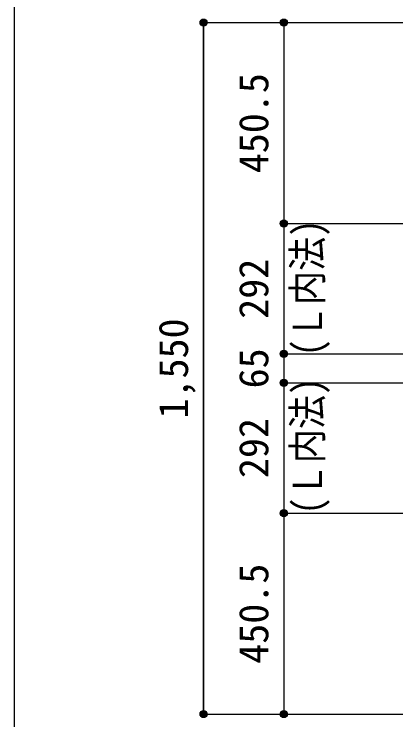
# Model space of a CAD drawing. Units: millimetres at full size, sheet at 1:30. Extents: x -5973 to 5954, y -4195 to 4201.
# Drawn here: x -5973 to -5101, y 1668 to 3250 of the extents above; entities that cross this region are included whole.
import ezdxf
from ezdxf.enums import TextEntityAlignment as Align

# ---------------------------------------------------------------- set-up
doc = ezdxf.new("R2010")
doc.units = ezdxf.units.MM
doc.header["$LTSCALE"] = 30
doc.header["$PDMODE"] = 32
doc.header["$PDSIZE"] = 15
for name, color, linetype in [('0-7_文字', 4, 'Continuous'), ('0-D_寸法', 4, 'Continuous'), ('F-0_枠', 6, 'Continuous')]:
    doc.layers.add(name, color=color, linetype=linetype)
doc.styles.add('ＭＳ ゴシック', font='')
doc.styles.get('ＭＳ ゴシック').set_extended_font_data('MS Gothic')

msp = doc.modelspace()

# ---------------------------------------------------------------- linework, layer by layer
at = {"layer": '0-D_寸法'}
for p, q in [((-5547.84, 3231.03), (-5367.84, 3231.03)), ((-5547.84, 3231.03), (-5367.84, 3231.03)), ((-5547.84, 3231.03), (-5547.84, 1681.03)), ((-5547.84, 1681.03), (-5547.84, 3231.03)), ((-5367.84, 3231.03), (-5367.84, 2780.53)), ((-5367.84, 3231.03), (-5100.8, 3231.03)), ((-5367.84, 2780.53), (-5100.8, 2780.53)), ((-5367.84, 2780.53), (-5367.84, 2488.53)), ((-5367.84, 2488.53), (-5100.8, 2488.53)), ((-5367.84, 2488.53), (-5367.84, 2423.53)), ((-5367.84, 2423.53), (-5100.8, 2423.53)), ((-5367.84, 2423.53), (-5367.84, 2131.53)), ((-5367.84, 2131.53), (-5100.8, 2131.53)), ((-5367.84, 2131.53), (-5367.84, 1681.03)), ((-5547.84, 1681.03), (-5367.84, 1681.03)), ((-5367.84, 1681.03), (-5100.8, 1681.03)), ((-5367.84, 1681.03), (-5100.8, 1681.03))]:
    msp.add_line(p, q, dxfattribs=at)
for centre, radius in [((-5547.84, 3231.03), 8), ((-5547.84, 3231.03), 7.2), ((-5547.84, 3231.03), 6.4), ((-5547.84, 3231.03), 5.6), ((-5547.84, 3231.03), 4.8), ((-5547.84, 3231.03), 4), ((-5547.84, 3231.03), 3.2), ((-5547.84, 3231.03), 2.4), ((-5547.84, 3231.03), 1.6), ((-5547.84, 3231.03), 0.8), ((-5367.84, 3231.03), 8), ((-5367.84, 3231.03), 7.2), ((-5367.84, 3231.03), 6.4), ((-5367.84, 3231.03), 5.6), ((-5367.84, 3231.03), 4.8), ((-5367.84, 3231.03), 4), ((-5367.84, 3231.03), 3.2), ((-5367.84, 3231.03), 2.4), ((-5367.84, 3231.03), 1.6), ((-5367.84, 3231.03), 0.8), ((-5367.84, 2780.53), 8), ((-5367.84, 2780.53), 7.2), ((-5367.84, 2780.53), 6.4), ((-5367.84, 2780.53), 5.6), ((-5367.84, 2780.53), 4.8), ((-5367.84, 2780.53), 4), ((-5367.84, 2780.53), 3.2), ((-5367.84, 2780.53), 2.4), ((-5367.84, 2780.53), 1.6), ((-5367.84, 2780.53), 0.8), ((-5367.84, 2488.53), 8), ((-5367.84, 2488.53), 7.2), ((-5367.84, 2488.53), 6.4), ((-5367.84, 2488.53), 5.6), ((-5367.84, 2488.53), 4.8), ((-5367.84, 2488.53), 4), ((-5367.84, 2488.53), 3.2), ((-5367.84, 2488.53), 2.4), ((-5367.84, 2488.53), 1.6), ((-5367.84, 2488.53), 0.8), ((-5367.84, 2423.53), 8), ((-5367.84, 2423.53), 7.2), ((-5367.84, 2423.53), 6.4), ((-5367.84, 2423.53), 5.6), ((-5367.84, 2423.53), 4.8), ((-5367.84, 2423.53), 4), ((-5367.84, 2423.53), 3.2), ((-5367.84, 2423.53), 2.4), ((-5367.84, 2423.53), 1.6), ((-5367.84, 2423.53), 0.8), ((-5367.84, 2131.53), 8), ((-5367.84, 2131.53), 7.2), ((-5367.84, 2131.53), 6.4), ((-5367.84, 2131.53), 5.6), ((-5367.84, 2131.53), 4.8), ((-5367.84, 2131.53), 4), ((-5367.84, 2131.53), 3.2), ((-5367.84, 2131.53), 2.4), ((-5367.84, 2131.53), 1.6), ((-5367.84, 2131.53), 0.8), ((-5547.84, 1681.03), 8), ((-5547.84, 1681.03), 7.2), ((-5547.84, 1681.03), 6.4), ((-5547.84, 1681.03), 5.6), ((-5547.84, 1681.03), 4.8), ((-5547.84, 1681.03), 4), ((-5547.84, 1681.03), 3.2), ((-5547.84, 1681.03), 2.4), ((-5547.84, 1681.03), 1.6), ((-5547.84, 1681.03), 0.8), ((-5367.84, 1681.03), 8), ((-5367.84, 1681.03), 7.2), ((-5367.84, 1681.03), 6.4), ((-5367.84, 1681.03), 5.6), ((-5367.84, 1681.03), 4.8), ((-5367.84, 1681.03), 4), ((-5367.84, 1681.03), 3.2), ((-5367.84, 1681.03), 2.4), ((-5367.84, 1681.03), 1.6), ((-5367.84, 1681.03), 0.8)]:
    msp.add_circle(centre, radius, dxfattribs=at)
at = {"layer": '0-D_寸法', "color": 7}
for p in [(-5547.84, 3231.03), (-5367.84, 3231.03), (-5367.84, 2780.53), (-5367.84, 2488.53), (-5367.84, 2423.53), (-5367.84, 2131.53), (-5547.84, 1681.03), (-5367.84, 1681.03)]:
    msp.add_point(p, dxfattribs=at)
at = {"layer": 'F-0_枠'}
msp.add_line((-5972.88, 4201.15), (-5972.88, -4195.24), dxfattribs=at)

# ---------------------------------------------------------------- texts
at = {"layer": '0-7_文字', "style": 'ＭＳ ゴシック', "width": 0.85}
for p in [(-5262.18, 2483.27), (-5262.18, 2128.79)]:
    msp.add_text('(Ｌ内法)', height=65.98, rotation=90, dxfattribs=at).set_placement(p, align=Align.BOTTOM_LEFT)
at = {"layer": '0-D_寸法', "style": 'ＭＳ ゴシック'}
for s, p in [('450.5', (-5382.84, 2893.28)), ('292', (-5382.84, 2567.03)), ('1,550', (-5562.84, 2343.53)), ('65', (-5382.84, 2411.03)), ('292', (-5382.84, 2210.03)), ('450.5', (-5382.84, 1793.78))]:
    msp.add_text(s, height=65.98, rotation=90, dxfattribs=at).set_placement(p, align=Align.BOTTOM_LEFT)

doc.saveas('drawing.dxf')
